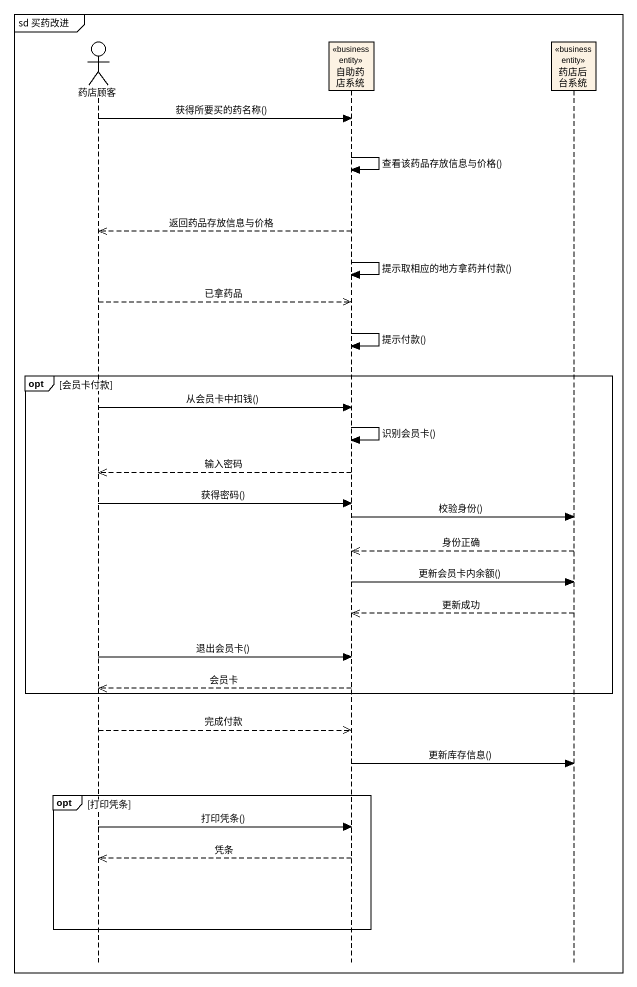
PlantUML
@startuml
mainframe sd 买药改进
hide footbox
actor 药店顾客
participant 自助药店系统 <<business entity>>
participant 药店后台系统 <<business entity>>

药店顾客 -> 自助药店系统 : 获得所要买的药名称()
自助药店系统 -> 自助药店系统 : 查看该药品存放信息与价格()
自助药店系统 -->> 药店顾客 : 返回药品存放信息与价格
自助药店系统 -> 自助药店系统 : 提示取相应的地方拿药并付款()
药店顾客 -->> 自助药店系统 : 已拿药品
自助药店系统 -> 自助药店系统 : 提示付款()
opt 会员卡付款
  药店顾客 -> 自助药店系统 : 从会员卡中扣钱()
  自助药店系统 -> 自助药店系统 : 识别会员卡()
  自助药店系统 -->> 药店顾客 : 输入密码
  药店顾客 -> 自助药店系统 : 获得密码()
  自助药店系统 -> 药店后台系统 : 校验身份()
  药店后台系统 -->> 自助药店系统 : 身份正确
  自助药店系统 -> 药店后台系统 : 更新会员卡内余额()
  药店后台系统 -->> 自助药店系统 : 更新成功
  药店顾客 -> 自助药店系统 : 退出会员卡()
  自助药店系统 -->> 药店顾客 : 会员卡
end
药店顾客 -->> 自助药店系统 : 完成付款
自助药店系统 -> 药店后台系统 : 更新库存信息()
opt 打印凭条
  药店顾客 -> 自助药店系统 : 打印凭条()
  自助药店系统 -->> 药店顾客 : 凭条
end
@enduml
